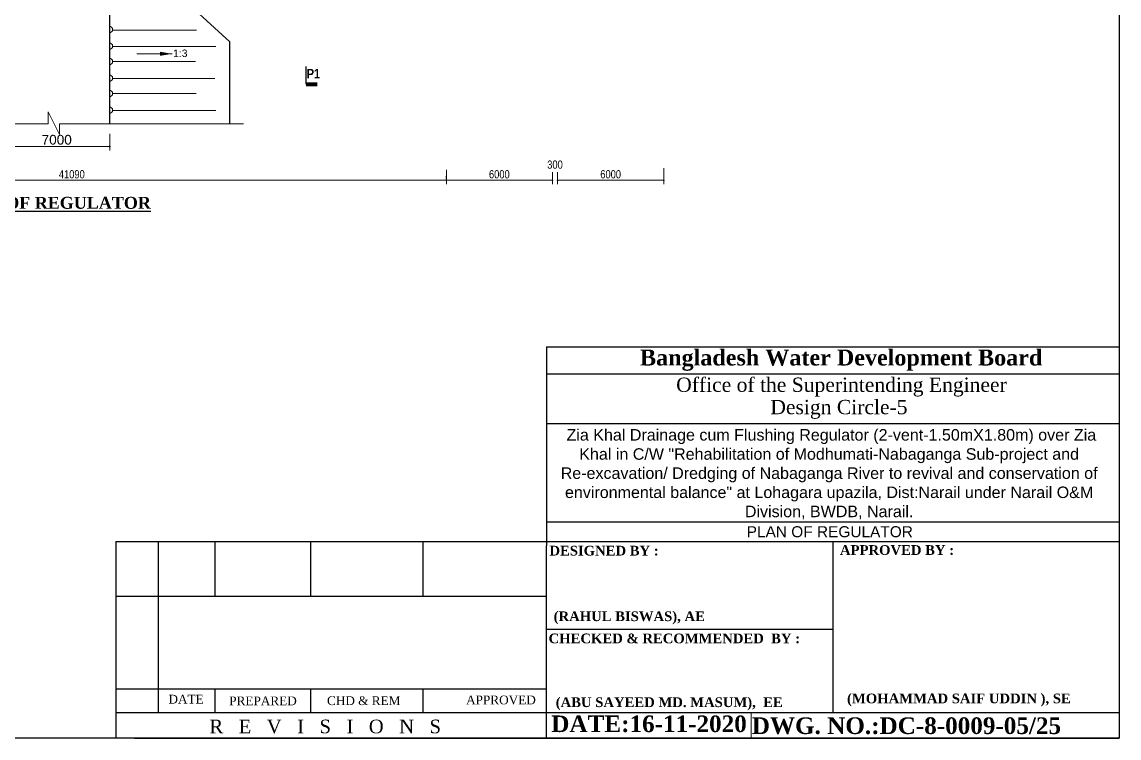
# Model space of a CAD drawing. Extents: x -358915 to 1258323, y -1667244 to -305611.
# Drawn here: x 172511 to 234603, y -1510687 to -1470152 of the extents above; entities that cross this region are included whole.
import ezdxf

# ---------------------------------------------------------------- set-up
doc = ezdxf.new("R2010")
doc.units = 0
doc.header["$LTSCALE"] = 300
doc.header["$MEASUREMENT"] = 0
doc.layers.get('0').update_dxf_attribs({"linetype": 'CONTINUOUS'})
doc.layers.get('DEFPOINTS').update_dxf_attribs({"linetype": 'CONTINUOUS'})
for name, color, linetype, lineweight in [('Dim', 7, 'CONTINUOUS', 9), ('Dimension', 8, 'CONTINUOUS', 18), ('Grid Line_Outer', 7, 'CONTINUOUS', 5), ('Left Bank Profile', 7, 'CONTINUOUS', 25), ('line2', 3, 'CONTINUOUS', 30), ('slop', 8, 'CONTINUOUS', 9)]:
    doc.layers.add(name, color=color, linetype=linetype, lineweight=lineweight)
doc.layers.add('LINE', color=7, linetype='CONTINUOUS')
doc.layers.add('TEXT', color=10, linetype='CONTINUOUS')
doc.styles.add('1-2', font='arial.ttf')
doc.styles.add('Arial', font='arial.ttf')
doc.styles.add('dimText', font='ARIALN.TTF')
doc.styles.add('text', font='ARIALN.TTF', dxfattribs={"height": 1.6})
doc.dimstyles.new('1-2', dxfattribs={"dimtxt": 240, "dimasz": 360, "dimexe": 120, "dimexo": 120, "dimgap": 24, "dimtad": 1, "dimdec": 0, "dimzin": 3, "dimdsep": 46, "dimtxsty": '1-2', "dimblk": 'DOTSMALL', "dimcen": 0, "dimdle": 120, "dimclrd": 256, "dimclre": 256, "dimclrt": 6, "dimadec": 0, "dimazin": 0, "dimtfac": 0.6, "dimtdec": 0, "dimtofl": 0, "dimtmove": 2, "dimatfit": 3, "dimfxl": 2, "dimfrac": 1, "dimtolj": 1, "dimtzin": 0, "dimlwd": 13, "dimlwe": 13, "dimarcsym": 0})
doc.dimstyles.new('dim_230', dxfattribs={"dimtxt": 460, "dimasz": 460, "dimexe": 230, "dimexo": 100, "dimgap": 100, "dimtad": 1, "dimdec": 0, "dimzin": 0, "dimdsep": 46, "dimtxsty": 'dimText', "dimcen": 0.09, "dimclrd": 256, "dimclre": 256, "dimclrt": 7, "dimadec": 0, "dimazin": 0, "dimtfac": 1, "dimtdec": 0, "dimtofl": 0, "dimtmove": 0, "dimatfit": 3, "dimfxl": 1, "dimtolj": 1, "dimtzin": 0, "dimlwd": -1, "dimlwe": -1, "dimarcsym": 0})

# ---------------------------------------------------------------- blocks, each defined once
blk = doc.blocks.new('_Dot')
at = {"color": 0, "linetype": 'ByBlock', "lineweight": -2}
blk.add_line((-0.5, 0), (-1, 0), dxfattribs=at)
at = {"color": 0, "linetype": 'ByBlock', "const_width": 0.5}
blk.add_lwpolyline([(-0.25, 0, 1), (0.25, 0, 1)], format="xyb", close=True, dxfattribs=at)
blk = doc.blocks.new('*D167')
at = {"layer": 'DEFPOINTS', "color": 0, "ltscale": 500, "transparency": 16777216}
for p in [(196530, -1478424), (202530, -1478555), (202530, -1479112)]:
    blk.add_point(p, dxfattribs=at)
at = {"layer": 'Dim', "ltscale": 500, "transparency": 16777216}
for p, q in [((196530, -1478524), (196530, -1479342)), ((202530, -1478655), (202530, -1479342)), ((196630, -1479112), (202430, -1479112))]:
    blk.add_line(p, q, dxfattribs=at)
at = {"layer": 'Dim', "ltscale": 500, "transparency": 16777216, "xscale": 100, "yscale": 100, "zscale": 100, "rotation": 180}
blk.add_blockref('_Dot', (196530, -1479112), dxfattribs=at)
at = {"layer": 'Dim', "ltscale": 500, "transparency": 16777216, "xscale": 100, "yscale": 100, "zscale": 100}
blk.add_blockref('_Dot', (202530, -1479112), dxfattribs=at)
at = {"layer": 'Dim', "color": 7, "ltscale": 500, "transparency": 16777216, "insert": (199530, -1478778), "char_height": 460, "attachment_point": 5, "style": 'dimText'}
blk.add_mtext('\\A1;6000', dxfattribs=at)
blk = doc.blocks.new('*D168')
at = {"layer": 'DEFPOINTS', "color": 0, "ltscale": 500, "transparency": 16777216}
for p in [(202530, -1478555), (202830, -1478558), (202530, -1479112)]:
    blk.add_point(p, dxfattribs=at)
at = {"layer": 'Dim', "ltscale": 500, "transparency": 16777216}
for p, q in [((202530, -1478655), (202530, -1479342)), ((202830, -1478658), (202830, -1479342)), ((202430, -1479112), (202330, -1479112)), ((202930, -1479112), (203030, -1479112))]:
    blk.add_line(p, q, dxfattribs=at)
at = {"layer": 'Dim', "ltscale": 500, "transparency": 16777216, "xscale": 100, "yscale": 100, "zscale": 100}
blk.add_blockref('_Dot', (202530, -1479112), dxfattribs=at)
at = {"layer": 'Dim', "ltscale": 500, "transparency": 16777216, "xscale": 100, "yscale": 100, "zscale": 100, "rotation": 180}
blk.add_blockref('_Dot', (202830, -1479112), dxfattribs=at)
at = {"layer": 'Dim', "color": 7, "ltscale": 500, "transparency": 16777216, "insert": (202680, -1478230), "char_height": 460, "attachment_point": 5, "style": 'dimText'}
blk.add_mtext('\\A1;300', dxfattribs=at)
blk = doc.blocks.new('*D169')
at = {"layer": 'DEFPOINTS', "color": 0, "ltscale": 500, "transparency": 16777216}
for p in [(208830, -1478334), (202830, -1478555), (202830, -1479112)]:
    blk.add_point(p, dxfattribs=at)
at = {"layer": 'Dim', "ltscale": 500, "transparency": 16777216}
for p, q in [((202830, -1478655), (202830, -1479342)), ((208830, -1478434), (208830, -1479342)), ((208730, -1479112), (202930, -1479112))]:
    blk.add_line(p, q, dxfattribs=at)
at = {"layer": 'Dim', "ltscale": 500, "transparency": 16777216, "xscale": 100, "yscale": 100, "zscale": 100, "rotation": 180}
blk.add_blockref('_Dot', (202830, -1479112), dxfattribs=at)
at = {"layer": 'Dim', "ltscale": 500, "transparency": 16777216, "xscale": 100, "yscale": 100, "zscale": 100}
blk.add_blockref('_Dot', (208830, -1479112), dxfattribs=at)
at = {"layer": 'Dim', "color": 7, "ltscale": 500, "transparency": 16777216, "insert": (205830, -1478778), "char_height": 460, "attachment_point": 5, "style": 'dimText'}
blk.add_mtext('\\A1;6000', dxfattribs=at)
blk = doc.blocks.new('*D194')
at = {"layer": 'DEFPOINTS', "color": 0, "ltscale": 500, "transparency": 16777216}
for p in [(171479, -1476380), (177478, -1476380), (177478, -1477205)]:
    blk.add_point(p, dxfattribs=at)
at = {"layer": 'Dim', "ltscale": 500, "transparency": 16777216}
for p, q in [((171479, -1476480), (171479, -1477435)), ((177478, -1476480), (177478, -1477435)), ((171579, -1477205), (177378, -1477205))]:
    blk.add_line(p, q, dxfattribs=at)
at = {"layer": 'Dim', "ltscale": 500, "transparency": 16777216, "xscale": 100, "yscale": 100, "zscale": 100, "rotation": 180}
blk.add_blockref('_Dot', (171479, -1477205), dxfattribs=at)
at = {"layer": 'Dim', "ltscale": 500, "transparency": 16777216, "xscale": 100, "yscale": 100, "zscale": 100}
blk.add_blockref('_Dot', (177478, -1477205), dxfattribs=at)
at = {"layer": 'Dim', "color": 7, "ltscale": 500, "transparency": 16777216, "insert": (174479, -1476824), "char_height": 550, "attachment_point": 5, "style": 'Arial'}
blk.add_mtext('\\A1;7000', dxfattribs=at)
blk = doc.blocks.new('*D218')
at = {"layer": 'DEFPOINTS', "color": 0, "ltscale": 500, "transparency": 16777216}
for p in [(154138, -1479110, 0), (196528, -1479110), (196528, -1479110)]:
    blk.add_point(p, dxfattribs=at)
at = {"layer": 'Dim', "ltscale": 500, "transparency": 16777216}
for p, q in [((154138, -1479010), (154138, -1478880)), ((196528, -1479010), (196528, -1478880)), ((154238, -1479110), (196428, -1479110))]:
    blk.add_line(p, q, dxfattribs=at)
at = {"layer": 'Dim', "ltscale": 500, "transparency": 16777216, "xscale": 100, "yscale": 100, "zscale": 100, "rotation": 180}
blk.add_blockref('_Dot', (154138, -1479110), dxfattribs=at)
at = {"layer": 'Dim', "ltscale": 500, "transparency": 16777216, "xscale": 100, "yscale": 100, "zscale": 100}
blk.add_blockref('_Dot', (196528, -1479110), dxfattribs=at)
at = {"layer": 'Dim', "color": 7, "ltscale": 500, "transparency": 16777216, "insert": (175333, -1478776), "char_height": 460, "attachment_point": 5, "style": 'dimText'}
blk.add_mtext('\\A1;41090', dxfattribs=at)
blk = doc.blocks.new('sec')
at = {"layer": 'TEXT', "color": 5, "const_width": 200}
blk.add_lwpolyline([(0, 0), (0, 537)], dxfattribs=at)
at = {"layer": 'TEXT', "color": 5}
blk.add_lwpolyline([(0, 0), (-848, 0)], dxfattribs=at)
blk = doc.blocks.new('_DotSmall')
at = {"color": 0, "linetype": 'ByBlock', "const_width": 0.5}
blk.add_lwpolyline([(-0.0625, 0, 1), (0.0625, 0, 1)], format="xyb", close=True, dxfattribs=at)

msp = doc.modelspace()

# ---------------------------------------------------------------- linework, layer by layer
at = {"color": 3}
msp.add_line((184272.5, -1475915.5, 0), (184272.5, -1471272.7, 0), dxfattribs=at)
at = {"layer": 'Dimension', "color": 5, "lineweight": 13, "ltscale": 2}
for p, q in [((177640.1, -1470609.2), (182382.8, -1470609.2)), ((177640.1, -1471548), (183483.9, -1471548)), ((177641.4, -1472394.6), (182328.2, -1472394.6)), ((177640.1, -1473355.7), (183433.5, -1473355.7)), ((177641.4, -1474202.4), (182378.5, -1474202.4)), ((177640.1, -1475163.4), (183483.7, -1475163.4))]:
    msp.add_line(p, q, dxfattribs=at)
at = {"layer": 'Dimension', "color": 4, "lineweight": 18, "ltscale": 2}
for p, q in [((173994.3, -1475915.5, 0), (173994.3, -1475247.1, 0)), ((173994.3, -1475247.1, 0), (174630.1, -1476520.3, 0)), ((165104.6, -1475915.5, 0), (173994.3, -1475915.5, 0)), ((174630.1, -1475915.5, 0), (185055.1, -1475915.5, 0)), ((174630.1, -1476520.3, 0), (174630.1, -1475915.5, 0))]:
    msp.add_line(p, q, dxfattribs=at)
at = {"layer": 'Dimension', "color": 0, "lineweight": 30, "ltscale": 2}
msp.add_lwpolyline([(181017, -1468272.5), (184272.5, -1471272.7)], dxfattribs=at)
at = {"layer": 'Dimension', "color": 5, "lineweight": 13, "ltscale": 2}
for centre in [(177458.2, -1470586.9), (177458.2, -1471525.6), (177458.2, -1472394.6), (177458.2, -1473333.4), (177458.2, -1474202.4), (177458.2, -1475141.1)]:
    msp.add_arc(centre, 183.3, 270, 90, dxfattribs=at)
at = {"layer": 'Left Bank Profile'}
msp.add_lwpolyline([(178883.4, -1510687.4), (234602.6, -1510687.4)], dxfattribs=at)
msp.add_lwpolyline([(178883.4, -1510687.4), (234602.6, -1510687.4)], dxfattribs=at)
at = {"layer": 'LINE'}
for p, q in [((202190.5, -1488535.1), (234602.6, -1488535.1)), ((202190.5, -1488535.1), (202190.5, -1499810.2)), ((202190.5, -1490071.8), (234602.6, -1490071.8)), ((202190.5, -1492878.7), (234602.6, -1492878.7)), ((202190.5, -1498439.2), (234602.6, -1498439.2)), ((177821.6, -1499552.5), (201497.3, -1499552.5)), ((177821.6, -1499552.5), (177821.6, -1510687.4)), ((179506.8, -1499552.5), (202190.5, -1499552.5)), ((180212.8, -1499552.5), (180212.8, -1509249.1)), ((180212.8, -1499552.5), (180212.8, -1509249.1)), ((180212.8, -1499552.5), (180212.8, -1509249.1)), ((180212.8, -1499552.5), (180212.8, -1509249.1)), ((183436, -1499552.5), (183436, -1502662.3)), ((188866.3, -1502662.3), (188866.3, -1499552.2)), ((195216.6, -1502662.3), (195216.6, -1499552.5)), ((202190.5, -1499552.5), (234602.6, -1499552.5)), ((202190.5, -1510687.4), (202190.5, -1499810.2)), ((218396.6, -1499552.5), (218396.6, -1509249.1)), ((177821.6, -1502662.3), (201497.3, -1502662.3)), ((179506.8, -1502662.3), (202190.5, -1502662.3)), ((202190.5, -1504517.1), (218396.6, -1504517.1)), ((177821.6, -1507897), (201497.3, -1507897)), ((179506.8, -1507897), (202190.5, -1507897)), ((179506.8, -1507897), (201497.3, -1507897)), ((179506.8, -1507897), (201497.3, -1507897)), ((183436, -1507897), (183436, -1509249.1)), ((188866.3, -1509249.1), (188866.3, -1507897)), ((195216.6, -1509249.1), (195216.6, -1507897)), ((177821.6, -1509249.1), (201497.3, -1509249.1)), ((179506.8, -1509249.1), (202190.5, -1509249.1)), ((179506.8, -1509249.1), (201497.3, -1509249.1)), ((179506.8, -1509249.1), (201497.3, -1509249.1)), ((202190.5, -1509249.1), (234602.6, -1509249.1)), ((208271.9, -1509249.1), (234602.6, -1509249.1)), ((208271.9, -1509249.1), (234602.6, -1509249.1)), ((208271.9, -1509249.1), (234602.6, -1509249.1))]:
    msp.add_line(p, q, dxfattribs=at)
at = {"layer": 'LINE', "lineweight": 9}
msp.add_line((234602.6, -1488535.1), (234602.6, -1510687.4), dxfattribs=at)
at = {"layer": 'LINE', "color": 7, "lineweight": 9}
for p, q in [((213774.8, -1509249.1), (213774.8, -1510687.4)), ((203269, -1510687.4), (177821.6, -1510687.4)), ((234602.6, -1510687.4), (203269, -1510687.4)), ((227916.1, -1510687.4), (230107.4, -1510687.4))]:
    msp.add_line(p, q, dxfattribs=at)
at = {"layer": 'LINE'}
msp.add_lwpolyline([(234602.6, -1510687.4), (124785.7, -1510687.4), (124785.7, -1433031.1), (234602.6, -1433031.1)], close=True, dxfattribs=at)
at = {"layer": 'line2', "color": 1}
msp.add_lwpolyline([(177458.2, -1435056.5), (177458.2, -1475915.5)], dxfattribs=at)

# ---------------------------------------------------------------- block references
at = {"layer": 'slop', "xscale": 1.200000000011642, "yscale": 1.200000000011642, "zscale": 1.199999999999818, "rotation": 270}
msp.add_blockref('sec', (188592.7, -1473684), dxfattribs=at)

# ---------------------------------------------------------------- texts
at = {"layer": 'Dimension', "color": 0, "lineweight": 13, "ltscale": 2, "insert": (181473.9, -1471929.5, 0), "char_height": 420, "attachment_point": 5, "style": '1-2'}
msp.add_mtext('1:3', dxfattribs=at)
at = {"layer": 'LINE', "color": 7, "lineweight": 9}
for s, insert, char_height, width, attachment_point in [('{\\fTimes New Roman|b1|i0|c0|p18;Bangladesh Water Development Board}', (207491.6, -1488695.4), 902.995, 32435.299, 1), ('{\\fTimes New Roman|b0|i0|c0|p18;Office of the Superintending Engineer}', (209538.3, -1490283.3), 808.094, 29026.48, 1), ('{\\fTimes New Roman|b0|i0|c0|p18;Design Circle-5}', (214868.8, -1491546.9), 808.094, 29026.48, 1), ('\\A1;{\\fArial|b0|i0|c0|p34; Zia Khal Drainage cum Flushing Regulator (2-vent-1.50mX1.80m) over Zia Khal in\\A0;\\C256; C/W "Rehabilitatio\\A1;\\C7;n of Modhumati-Nabaganga Sub-project and Re-excavation/ Dredging of\\C256; Nabaganga River to revival and conservation of environmental balance" at Lohagara upazila, Dist:Narail under Narail O&M Division, BWDB, Narail.}', (218194.1, -1498304.9), 650, 31332.384, 8), ('\\A1;{\\fArial|b0|i0|c0|p34;\\C256;PLAN OF REGULATOR}', (218231.4, -1499328.6), 624.657, 26651.678, 8)]:
    msp.add_mtext(s, dxfattribs=dict(at, insert=insert, char_height=char_height, width=width, attachment_point=attachment_point))
at = {"layer": 'LINE', "color": 7, "lineweight": 9, "attachment_point": 1}
for s, insert, char_height in [('{\\fTimes New Roman|b1|i0|c0|p18;DESIGNED BY :}', (202364.3, -1499804.1), 549.724), ('{\\fTimes New Roman|b1|i0|c0|p18;APPROVED BY :}', (218807.4, -1499768.5), 549.724), ('{\\fTimes New Roman|b1|i0|c0|p18;\\C0;(RAHUL BISWAS), AE}', (202604.1, -1503518.2), 549.724), ('{\\fTimes New Roman|b1|i0|c0|p18;CHECKED & RECOMMENDED  BY :}', (202319.2, -1504772.1), 549.724), ('{\\fTimes New Roman|b1|i0|c0|p18;\\C0;(MOHAMMAD SAIF UDDIN ), SE}', (219208.5, -1508169.6), 549.724), ('{\\fTimes New Roman|b0|i0|c0|p18;DATE }', (180803.7, -1508238.5), 494.752), ('{\\fTimes New Roman|b0|i0|c0|p18;PREPARED\\fTimes New Roman|b1|i0|c0|p18; }', (184244, -1508335.7), 494.752), ('{\\fTimes New Roman|b0|i0|c0|p18;CHD & REM }', (189776.3, -1508325.3), 494.752), ('{\\fTimes New Roman|b0|i0|c0|p18;APPROVED}', (197649.2, -1508282.8), 494.752), ('{\\fTimes New Roman|b1|i0|c0|p18;\\C0;(ABU SAYEED MD. MASUM),  EE  }', (202721, -1508383.4), 549.724), ('{\\fTimes New Roman|b1|i0|c0|p18;DATE:16-11-2020}', (202469, -1509409.5), 941.912), ('{\\fTimes New Roman|b0|i0|c0|p18;R   E   V   I   S   I   O   N   S}', (183123.9, -1509644), 773.049), ('{\\fTimes New Roman|b0|i0|c0|p18; \\fTimes New Roman|b1|i0|c0|p18;DWG. NO.:DC-8-0009-05/25}', (213460, -1509516.2), 941.912)]:
    msp.add_mtext(s, dxfattribs=dict(at, insert=insert, char_height=char_height))
at = {"layer": 'TEXT', "color": 7, "insert": (189385.2, -1472808.7, 0), "char_height": 540, "width": 872.074, "attachment_point": 3, "style": 'text'}
msp.add_mtext('{\\fArial Narrow|b1|i0|c0|p34;P1}', dxfattribs=at)
at = {"layer": 'TEXT', "insert": (168536.1, -1480052.7, 0), "char_height": 675, "width": 13237.077, "attachment_point": 1, "style": 'text'}
msp.add_mtext('{\\fTimes New Roman|b1|i0|c0|p18;\\L\\C6;PLAN OF REGULATOR}', dxfattribs=at)

# ---------------------------------------------------------------- dimensions: what is measured, and where the dimension line sits
at = {"layer": 'Dim', "ltscale": 500}
for base, p1, p2, text, override, picture, middle in [((177478.5, -1477204.6, 0), (171478.9, -1476380.1, 0), (177478.5, -1476380.1, 0), '7000', {"dimtxt": 550, "dimasz": 100, "dimtxsty": 'Arial', "dimblk1": 'Dot', "dimblk2": 'Dot', "dimsah": 1, "dimtmove": 2}, '*D194', (174478.7, -1476823.8, 0)), ((196528.1, -1479110.4, 0), (154138, -1479110.4), (196528.1, -1479110.4, 0), '41090', {"dimasz": 100, "dimblk1": 'Dot', "dimblk2": 'Dot', "dimsah": 1, "dimtmove": 2}, '*D218', (175333.1, -1478775.5, 0))]:
    dim = msp.add_linear_dim(base=base, p1=p1, p2=p2, text=text, dimstyle='dim_230', override=override, dxfattribs=at)
    dim.commit()
    dim.dimension.update_dxf_attribs({"geometry": picture, "text_midpoint": middle})
dim = msp.add_linear_dim(base=(202530.1, -1479112.4, 0), p1=(202830.1, -1478557.7, 0), p2=(202530.1, -1478555, 0), angle=180, dimstyle='dim_230', override={"dimasz": 100, "dimblk1": 'Dot', "dimblk2": 'Dot', "dimsah": 1, "dimtmove": 2}, dxfattribs=at)
dim.commit()
dim.dimension.update_dxf_attribs({"geometry": '*D168', "text_midpoint": (202680.1, -1478229.7, 0), "dimtype": 160})
dim = msp.add_linear_dim(base=(202830.1, -1479112.4, 0), p1=(208830.1, -1478334.2, 0), p2=(202830.1, -1478555, 0), angle=180, dimstyle='dim_230', override={"dimasz": 100, "dimblk1": 'Dot', "dimblk2": 'Dot', "dimsah": 1, "dimtmove": 2}, dxfattribs=at)
dim.commit()
dim.dimension.update_dxf_attribs({"geometry": '*D169', "text_midpoint": (205830.1, -1478777.5, 0)})
dim = msp.add_linear_dim(base=(202530.1, -1479112.4, 0), p1=(196530.1, -1478424.3, 0), p2=(202530.1, -1478555, 0), dimstyle='dim_230', override={"dimasz": 100, "dimblk1": 'Dot', "dimblk2": 'Dot', "dimsah": 1, "dimtmove": 2}, dxfattribs=at)
dim.commit()
dim.dimension.update_dxf_attribs({"geometry": '*D167', "text_midpoint": (199530.1, -1478777.5, 0)})

# ---------------------------------------------------------------- leaders
at = {"layer": 'Grid Line_Outer', "ltscale": 2}
msp.add_leader([(181019.6, -1471956.9, 0), (179017.2, -1471956.9, 0)], dimstyle='1-2', override={"dimasz": 700, "dimgap": 24, "dimtad": 0}, dxfattribs=at)

doc.saveas('drawing.dxf')
